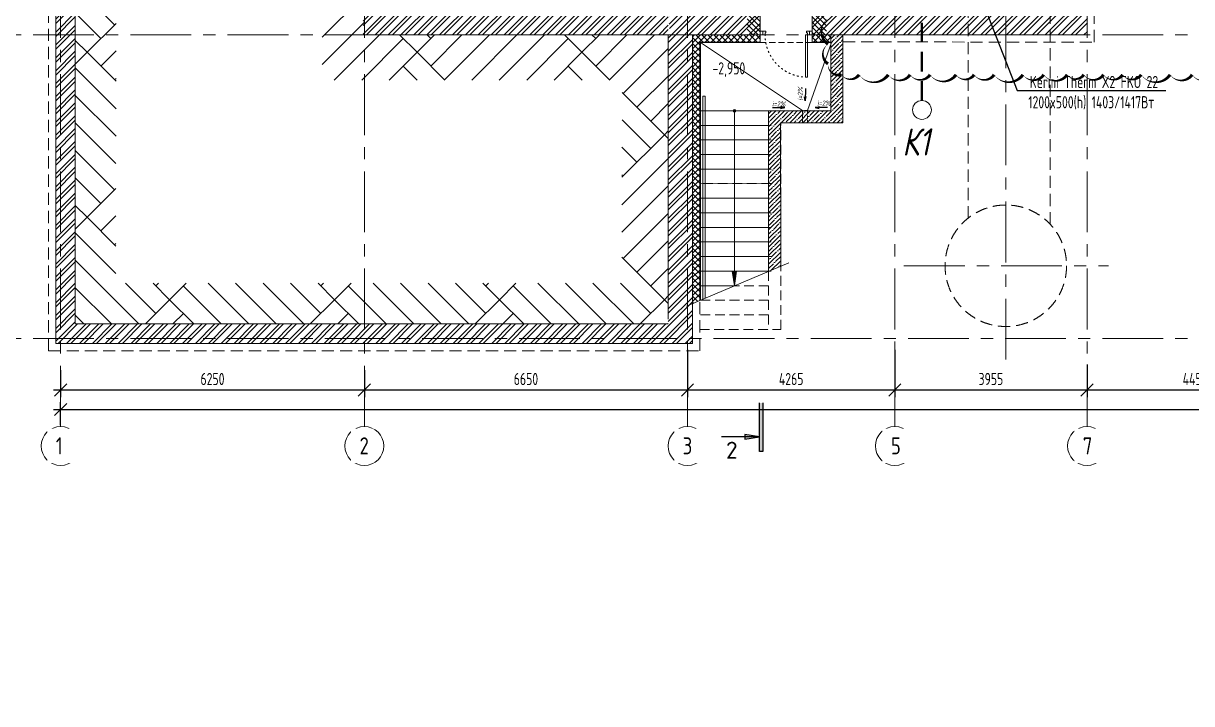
# Model space of a CAD drawing. Header units: millimetres. Extents: x -455656 to 9247092, y 0 to 412358.
# Drawn here: x -347509 to -323470, y 295349 to 309350 of the extents above; entities that cross this region are included whole.
import ezdxf
from ezdxf import colors
from ezdxf.entities.mleader import LeaderData, LeaderLine
from ezdxf.math import Vec2, Vec3

# ---------------------------------------------------------------- set-up
doc = ezdxf.new("R2010")
doc.units = ezdxf.units.MM
doc.header["$MEASUREMENT"] = 0
doc.header["$PDMODE"] = 3
doc.header["$PDSIZE"] = -4
for name, pattern in [('ACAD_ISO03W100', [30, 12, -18]), ('ADSK_Штриховая_ш2 п1', [3, 2, -1]), ('CENTER', [2, 1.25, -0.25, 0.25, -0.25]), ('HIDDEN', [6, 4, -2]), ('TRATTEGGIATA', [0.75, 0.5, -0.25])]:
    doc.linetypes.add(name, pattern=pattern)
doc.layers.get('0').update_dxf_attribs({"color": 250, "lineweight": 9})
doc.layers.get('Defpoints').update_dxf_attribs({"color": 6})
for name, color, linetype, lineweight in [('АР_Разрезы', 175, 'Continuous', 9), ('подлога', 250, 'Continuous', 9), ('Радиаторы', 250, 'Continuous', 9), ('Радиаторы текст', 250, 'Continuous', 9)]:
    doc.layers.add(name, color=color, linetype=linetype, lineweight=lineweight)
doc.layers.add('ТХ_ВК_трапы', color=5, linetype='Continuous')
doc.styles.add('ISOCPEUR', font='isocpeur.TTF', dxfattribs={"width": 0.7})
doc.styles.add('METRO-STYLE', font='isocpeur.TTF', dxfattribs={"width": 0.9, "oblique": 15})
doc.styles.add('Архитект', font='isocpeur.TTF', dxfattribs={"width": 0.8, "oblique": 8})
doc.styles.add('ГОСТ 2.304', font='isocpeur.TTF', dxfattribs={"width": 0.7})
doc.styles.add('М2', font='isocpeui.ttf', dxfattribs={"width": 0.8})
doc.dimstyles.new('СПДС', dxfattribs={"dimscale": 100, "dimtxt": 2.5, "dimasz": 2.5, "dimexe": 1.5, "dimexo": 0, "dimgap": 1, "dimtad": 1, "dimdec": 0, "dimrnd": 1, "dimtxsty": 'ГОСТ 2.304', "dimblk": 'OBLIQUE', "dimcen": 2.5, "dimdle": 1.5, "dimadec": 0, "dimazin": 2, "dimtfac": 0.75, "dimtdec": 0, "dimtmove": 1, "dimatfit": 3, "dimfxl": 1, "dimtolj": 1, "dimarcsym": 1})
pattern_1 = [(45, (0, 247657.5), (-132.58252, 132.58252), []), (45, (88.39, 247657.5), (-132.58252, 132.58252), [])]

# ---------------------------------------------------------------- blocks, each defined once
blk = doc.blocks.new('A$C60573c2e')
at = {"layer": 'АР_Разрезы', "ltscale": 100}
h = blk.add_hatch(color=5, dxfattribs=at)
h.dxf.hatch_style = 1
h.paths.add_polyline_path([(20810, -76719), (20880, -76719), (20880, -77719), (20810, -77719)])
h.paths.add_polyline_path([(20509, -77369), (20810, -77419), (20509, -77419)])
h.paths.add_polyline_path([(20509, -77419), (20810, -77419), (20509, -77469)])
at = {"layer": 'АР_Разрезы', "color": 5, "lineweight": 25, "ltscale": 100}
for p, q in [((20810, -77719), (20810, -76719)), ((20880, -76719), (20880, -77719)), ((20810, -77419), (20509, -77369)), ((20509, -77369), (20509, -77469)), ((20509, -77469), (20810, -77419)), ((20880, -77719), (20810, -77719))]:
    blk.add_line(p, q, dxfattribs=at)
at = {"layer": 'АР_Разрезы', "color": 5, "lineweight": 25, "ltscale": 100, "elevation": 0}
blk.add_lwpolyline([(20810, -77419), (20026, -77419)], dxfattribs=at)
at = {"layer": 'АР_Разрезы', "color": 5, "lineweight": 25, "ltscale": 100, "insert": (20360, -77519), "char_height": 350, "width": 583.33, "attachment_point": 3, "style": 'METRO-STYLE'}
blk.add_mtext('{\\Q0;\\W1;2}', dxfattribs=at)
blk = doc.blocks.new('*U472')
h = blk.add_hatch(color=256)
h.dxf.hatch_style = 1
edge = h.paths.add_edge_path()
edge.add_arc((0, 0), 27.6, 359.64, 719.64)
h = blk.add_hatch(color=256)
h.dxf.hatch_style = 1
h.paths.add_polyline_path([(3300, -44), (3300, 44), (3600, 0)])
blk.add_line((3600, 0), (0, 0))
blk.add_lwpolyline([(3300, 44), (3300, -44), (3600, 0), (3300, 44)])
blk.add_circle((0, 0), 27.6)
blk = doc.blocks.new('*U256')
blk.add_lwpolyline([(-100, 80), (-100, 950), (-140, 950), (-140, 80)], close=True)
for points in [[(-1070, 0), (-1070, 80), (-1015, 80), (-1015, 0), (-1070, 0)], [(-1015, 80), (-1015, 0), (-955, 0), (-955, 40), (-970, 40), (-970, 80), (-1015, 80)], [(-55, 80), (-55, 0), (-115, 0), (-115, 40), (-100, 40), (-100, 80), (-55, 80)], [(0, 0), (0, 80), (-55, 80), (-55, 0), (0, 0)]]:
    blk.add_lwpolyline(points)
at = {"linetype": 'ACAD_ISO03W100', "ltscale": 3}
blk.add_arc((-100, 80), 870, 90, 180, dxfattribs=at)
blk = doc.blocks.new('_Oblique')
at = {"color": 0, "linetype": 'ByBlock', "lineweight": -2}
blk.add_line((-0.5, -0.5), (0.5, 0.5), dxfattribs=at)
blk = doc.blocks.new('*D588')
at = {"layer": 'Defpoints', "color": 0, "lineweight": 30, "ltscale": 100, "transparency": 16777216}
for p in [(-346742, 302215), (-340492, 302215), (-340492, 301805)]:
    blk.add_point(p, dxfattribs=at)
at = {"layer": 'подлога', "color": 0, "lineweight": -2, "ltscale": 100}
for p, q in [((-346742, 302215), (-346742, 301655)), ((-340492, 302215), (-340492, 301655)), ((-346892, 301805), (-340342, 301805))]:
    blk.add_line(p, q, dxfattribs=at)
at = {"layer": 'подлога', "color": 0, "lineweight": -2, "ltscale": 100, "xscale": 250, "yscale": 250, "zscale": 250, "rotation": 180}
blk.add_blockref('_Oblique', (-346742, 301805), dxfattribs=at)
at = {"layer": 'подлога', "color": 0, "lineweight": -2, "ltscale": 100, "xscale": 250, "yscale": 250, "zscale": 250}
blk.add_blockref('_Oblique', (-340492, 301805), dxfattribs=at)
at = {"layer": 'подлога', "color": 0, "ltscale": 100, "insert": (-343617, 302030), "char_height": 250, "attachment_point": 5, "style": 'ГОСТ 2.304'}
blk.add_mtext('\\A1;6250', dxfattribs=at)
blk = doc.blocks.new('*D589')
at = {"layer": 'Defpoints', "color": 0, "lineweight": 30, "ltscale": 100, "transparency": 16777216}
for p in [(-333842, 302628), (-340492, 302215), (-333842, 301805)]:
    blk.add_point(p, dxfattribs=at)
at = {"layer": 'подлога', "color": 0, "lineweight": -2, "ltscale": 100}
for p, q in [((-333842, 302628), (-333842, 301655)), ((-340492, 302215), (-340492, 301655)), ((-340642, 301805), (-333692, 301805))]:
    blk.add_line(p, q, dxfattribs=at)
at = {"layer": 'подлога', "color": 0, "lineweight": -2, "ltscale": 100, "xscale": 250, "yscale": 250, "zscale": 250, "rotation": 180}
blk.add_blockref('_Oblique', (-340492, 301805), dxfattribs=at)
at = {"layer": 'подлога', "color": 0, "lineweight": -2, "ltscale": 100, "xscale": 250, "yscale": 250, "zscale": 250}
blk.add_blockref('_Oblique', (-333842, 301805), dxfattribs=at)
at = {"layer": 'подлога', "color": 0, "ltscale": 100, "insert": (-337167, 302030), "char_height": 250, "attachment_point": 5, "style": 'ГОСТ 2.304'}
blk.add_mtext('\\A1;6650', dxfattribs=at)
blk = doc.blocks.new('*D590')
at = {"layer": 'Defpoints', "color": 0, "lineweight": 30, "ltscale": 100, "transparency": 16777216}
for p in [(-333842, 302628), (-329577, 302628), (-329577, 301805)]:
    blk.add_point(p, dxfattribs=at)
at = {"layer": 'подлога', "color": 0, "lineweight": -2, "ltscale": 100}
for p, q in [((-333842, 302628), (-333842, 301655)), ((-329577, 302628), (-329577, 301655)), ((-333992, 301805), (-329427, 301805))]:
    blk.add_line(p, q, dxfattribs=at)
at = {"layer": 'подлога', "color": 0, "lineweight": -2, "ltscale": 100, "xscale": 250, "yscale": 250, "zscale": 250, "rotation": 180}
blk.add_blockref('_Oblique', (-333842, 301805), dxfattribs=at)
at = {"layer": 'подлога', "color": 0, "lineweight": -2, "ltscale": 100, "xscale": 250, "yscale": 250, "zscale": 250}
blk.add_blockref('_Oblique', (-329577, 301805), dxfattribs=at)
at = {"layer": 'подлога', "color": 0, "ltscale": 100, "insert": (-331710, 302030), "char_height": 250, "attachment_point": 5, "style": 'ГОСТ 2.304'}
blk.add_mtext('\\A1;4265', dxfattribs=at)
blk = doc.blocks.new('*D591')
at = {"layer": 'Defpoints', "color": 0, "lineweight": 30, "ltscale": 100, "transparency": 16777216}
for p in [(-329577, 302628), (-325622, 302328), (-325622, 301805)]:
    blk.add_point(p, dxfattribs=at)
at = {"layer": 'подлога', "color": 0, "lineweight": -2, "ltscale": 100}
for p, q in [((-329577, 302628), (-329577, 301655)), ((-325622, 302328), (-325622, 301655)), ((-329727, 301805), (-325472, 301805))]:
    blk.add_line(p, q, dxfattribs=at)
at = {"layer": 'подлога', "color": 0, "lineweight": -2, "ltscale": 100, "xscale": 250, "yscale": 250, "zscale": 250, "rotation": 180}
blk.add_blockref('_Oblique', (-329577, 301805), dxfattribs=at)
at = {"layer": 'подлога', "color": 0, "lineweight": -2, "ltscale": 100, "xscale": 250, "yscale": 250, "zscale": 250}
blk.add_blockref('_Oblique', (-325622, 301805), dxfattribs=at)
at = {"layer": 'подлога', "color": 0, "ltscale": 100, "insert": (-327600, 302030), "char_height": 250, "attachment_point": 5, "style": 'ГОСТ 2.304'}
blk.add_mtext('\\A1;3955', dxfattribs=at)
blk = doc.blocks.new('*D592')
at = {"layer": 'Defpoints', "color": 0, "lineweight": 30, "ltscale": 100, "transparency": 16777216}
for p in [(-321167, 302646), (-325622, 302328), (-321167, 301805)]:
    blk.add_point(p, dxfattribs=at)
at = {"layer": 'подлога', "color": 0, "lineweight": -2, "ltscale": 100}
for p, q in [((-321167, 302646), (-321167, 301655)), ((-325622, 302328), (-325622, 301655)), ((-325772, 301805), (-321017, 301805))]:
    blk.add_line(p, q, dxfattribs=at)
at = {"layer": 'подлога', "color": 0, "lineweight": -2, "ltscale": 100, "xscale": 250, "yscale": 250, "zscale": 250, "rotation": 180}
blk.add_blockref('_Oblique', (-325622, 301805), dxfattribs=at)
at = {"layer": 'подлога', "color": 0, "lineweight": -2, "ltscale": 100, "xscale": 250, "yscale": 250, "zscale": 250}
blk.add_blockref('_Oblique', (-321167, 301805), dxfattribs=at)
at = {"layer": 'подлога', "color": 0, "ltscale": 100, "insert": (-323395, 302030), "char_height": 250, "attachment_point": 5, "style": 'ГОСТ 2.304'}
blk.add_mtext('\\A1;4455', dxfattribs=at)
blk = doc.blocks.new('*D600')
at = {"layer": 'Defpoints', "color": 0, "lineweight": 30, "ltscale": 100, "transparency": 16777216}
for p in [(-278327, 301402), (-346742, 301077), (-278327, 301077)]:
    blk.add_point(p, dxfattribs=at)
at = {"layer": 'подлога', "color": 0, "lineweight": -2, "ltscale": 100}
for p, q in [((-346742, 301077), (-346742, 301552)), ((-278327, 301077), (-278327, 301552)), ((-346892, 301402), (-278177, 301402))]:
    blk.add_line(p, q, dxfattribs=at)
at = {"layer": 'подлога', "color": 0, "lineweight": -2, "ltscale": 100, "xscale": 250, "yscale": 250, "zscale": 250, "rotation": 180}
blk.add_blockref('_Oblique', (-346742, 301402), dxfattribs=at)
at = {"layer": 'подлога', "color": 0, "lineweight": -2, "ltscale": 100, "xscale": 250, "yscale": 250, "zscale": 250}
blk.add_blockref('_Oblique', (-278327, 301402), dxfattribs=at)
at = {"layer": 'подлога', "color": 0, "ltscale": 100, "insert": (-312535, 301628), "char_height": 250, "attachment_point": 5, "style": 'ГОСТ 2.304'}
blk.add_mtext('\\A1;68415', dxfattribs=at)
blk = doc.blocks.new('_DotSmall')
at = {"color": 0, "linetype": 'ByBlock', "const_width": 0.5}
blk.add_lwpolyline([(-0.0625, 0, 1), (0.0625, 0, 1)], format="xyb", close=True, dxfattribs=at)
blk = doc.blocks.new('A$C60eaf59b')
at = {"layer": 'ТХ_ВК_трапы', "ltscale": 100}
for p, q in [((7, -37), (-7, 37)), ((-7, 37), (7, -37)), ((11, 182), (7, -37)), ((7, -37), (24, 38))]:
    blk.add_line(p, q, dxfattribs=at)

msp = doc.modelspace()

# ---------------------------------------------------------------- hatches: boundary and pattern name
at = {"layer": 'подлога', "ltscale": 100}
h = msp.add_hatch(dxfattribs=at)
h.set_pattern_fill('ANSI32', color=256, scale=500)
h.set_pattern_definition(pattern_1)
h.paths.add_polyline_path([(-339853.3, 329708), (-330106.8, 329709), (-330106.8, 328626.7), (-329468.3, 328626.5), (-329468.3, 330343.2), (-329576.8, 330343.2), (-329971.8, 330343.3), (-340493.3, 330343.2), (-340493.3, 312473.2), (-346842, 312473.2), (-346842, 302763.2), (-333741.7, 302763.2), (-333741.7, 309113.2), (-332347.9, 309113.2), (-332347.9, 309751.5), (-334239.8, 309751.5), (-334239.8, 303164), (-346441.8, 303164), (-346441.1, 312072.5), (-340492.6, 312072.5), (-340517.6, 309113.2), (-334214, 309113.2), (-334225.3, 309752.2), (-339853.3, 309752.2), (-339853.4, 312562.1)])
h = msp.add_hatch(dxfattribs=at)
h.set_pattern_fill('ANSI32', color=256, scale=500)
h.set_pattern_definition(pattern_1)
h.paths.add_polyline_path([(-325621.9, 320034), (-326262.9, 320034), (-326262.2, 318653.2), (-325615.6, 318653.2), (-325615.6, 319172.3), (-325621.2, 319172.3)])
h.paths.add_polyline_path([(-325615.6, 318653.2), (-326256.7, 318653.2), (-326255.1, 309751.5), (-331276, 309751.2), (-331277.6, 309112.9), (-325615.6, 309113.2)])
h.paths.add_polyline_path([(-321160.6, 319051.6), (-325615.6, 319051.6), (-325615.6, 318653.2), (-321166.3, 318543.2)])
h.paths.add_polyline_path([(-321166.3, 318543.2), (-325615.6, 318653.2), (-325615.6, 309134), (-325615.6, 314303.2), (-299206.8, 314303.2), (-299194.3, 314703.2), (-325615.6, 314703.2), (-325621.8, 318543.2), (-321160.6, 318543.2)])
h.paths.add_polyline_path([(-295715.3, 319051.4), (-314071.8, 319051.5), (-317825.5, 319051.6), (-317828.5, 319903.4), (-318274.1, 319903.4), (-318274.1, 319051.6), (-321160.6, 319051.6), (-321166.3, 318543.2), (-295715.3, 318653.2)])
h.paths.add_polyline_path([(-318274.1, 319051.6), (-317841.8, 319051.6)], flags=16)
h.paths.add_polyline_path([(-295715.3, 318656.5), (-321166.3, 318543.2), (-295715.3, 318548.5)], flags=17)
at = {"layer": 'подлога', "ltscale": 100, "transparency": 33554559}
h = msp.add_hatch(dxfattribs=at)
h.set_pattern_fill('AR-PARQ1', color=256, scale=200, angle=45, style=0)
h.set_pattern_definition([(135, (0.2, 247657.5), (-3394.113, 0), [2400, -2400]), (135, (283, 247940.3), (-3394.113, 0), [2400, -2400]), (135, (565.9, 248223.2), (-3394.113, 0), [2400, -2400]), (135, (848.7, 248506), (-3394.113, 0), [2400, -2400]), (135, (1131.6, 248788.9), (-3394.113, 0), [2400, -2400]), (135, (1414.4, 249071.7), (-3394.113, 0), [2400, -2400]), (135, (1697.2, 249354.6), (-3394.113, 0), [2400, -2400]), (45, (-1696.9, 249354.6), (3394.113, 0), [2400, -2400]), (45, (-1979.7, 249637.4), (3394.113, 0), [2400, -2400]), (45, (-2262.6, 249920.2), (3394.113, 0), [2400, -2400]), (45, (-2545.4, 250203), (3394.113, 0), [2400, -2400]), (45, (-2828.2, 250486), (3394.113, 0), [2400, -2400]), (45, (-3111, 250768.8), (3394.113, 0), [2400, -2400]), (45, (-3394, 251051.6), (3394.113, 0), [2400, -2400])])
h.paths.add_polyline_path([(-335193, 304002), (-345603.8, 304002), (-345600.6, 311279.9), (-341357.6, 311279.9), (-341357.6, 308183.3), (-335189.8, 308183.3)], flags=16)
h.paths.add_polyline_path([(-334239.8, 303164), (-346441.8, 303164), (-346441.8, 312072.5), (-340493.3, 312072.5), (-340493.3, 309113.2), (-334239.8, 309113.2)])
at = {"layer": 'подлога', "ltscale": 100}
h = msp.add_hatch(dxfattribs=at)
h.set_pattern_fill('ANSI31', color=1, scale=600, angle=-90)
h.set_pattern_definition([(315, (-241966.475, 1156735.54), (53.0330086, 53.0330086), [])])
h.paths.add_polyline_path([(-331276.8, 309112.9), (-331276.8, 309752.2), (-330985.3, 309752.2), (-330985.3, 309112.9)])
h.paths.add_polyline_path([(-332613.7, 309112.9), (-332613.7, 309752.2), (-332347.9, 309752.2), (-332347.9, 309112.9)])
h = msp.add_hatch(dxfattribs=at)
h.set_pattern_fill('ANSI37', color=256, scale=700)
h.set_pattern_definition([(45, (-14549.87, 226589.5), (-61.871843, 61.871843), []), (135, (-14549.87, 226589.5), (-61.871843, -61.871843), [])])
h.paths.add_polyline_path([(-332347.9, 308962.9), (-332347.9, 309112.9), (-332391.8, 309112.5), (-333741.8, 309113.1), (-333738.3, 303570), (-333588.3, 303660), (-333586.8, 308962.9), (-332348.1, 308962.9)])
h = msp.add_hatch(dxfattribs=at)
h.set_pattern_fill('ANSI35', color=256, scale=500)
h.set_pattern_definition([(45, (0, 247657.5), (-88.388348, 88.388348), []), (45, (88.39, 247657.5), (-88.388348, 88.388348), [156.25, -31.25, 0, -31.25])])
h.paths.add_polyline_path([(-332174.1, 304243.5), (-331925.6, 304348.3), (-331924.8, 307302.8), (-330644.8, 307302.8), (-330645.5, 309112.9), (-330895.5, 309112.9), (-330894.8, 307552.9), (-332174.8, 307552.9)])
h = msp.add_hatch(dxfattribs=at)
h.set_pattern_fill('ANSI37', color=256, scale=700)
h.set_pattern_definition([(45, (-14549.69, 226834.29), (-61.871843, 61.871843), []), (135, (-14549.69, 226834.29), (-61.871843, -61.871843), [])])
h.paths.add_polyline_path([(-330895.3, 309112.9), (-331276.8, 309112.9), (-331276.8, 308962.9), (-330895.2, 308962.9)])

# ---------------------------------------------------------------- linework, layer by layer
at = {"layer": 'подлога', "linetype": 'CENTER', "ltscale": 1000}
for p, q in [((-329577, 301051.9), (-329577, 335359.4)), ((-325622, 301051.9), (-325622, 335359.4)), ((-340492, 301051.9), (-340492, 334935.8)), ((-333842, 301051.9), (-333842, 330434.4)), ((-346742, 301051.9), (-346742, 315530)), ((-327293.7, 302430.5), (-327293.7, 310758.8)), ((-359305.8, 309113.2), (-289924.6, 309113.2)), ((-329388.2, 304357.5), (-325178.7, 304357.5)), ((-359305.8, 302863.2), (-275708.6, 302863.2))]:
    msp.add_line(p, q, dxfattribs=at)
at = {"layer": 'подлога', "linetype": 'TRATTEGGIATA', "ltscale": 500}
for p, q in [((-325472, 308963.2), (-325472, 314153.2)), ((-346992, 302613.2), (-346992, 312623.2)), ((-328071, 305339.1), (-328071, 309847.8)), ((-326378.4, 305212.8), (-326378.4, 309827.8)), ((-330645.2, 308968.4), (-325472, 308963.2)), ((-333591.7, 302613.2), (-333591.7, 303645.2)), ((-346992, 302613.2), (-333591.7, 302613.2))]:
    msp.add_line(p, q, dxfattribs=at)
at = {"layer": 'подлога', "ltscale": 100}
for p, q in [((-346842, 302763.2), (-346842, 312473.2)), ((-332347.9, 309112.9), (-332347.9, 309751.2)), ((-331276.8, 309751.2), (-331276.8, 309112.9)), ((-334329.8, 309113.1), (-332347.9, 309112.9)), ((-333741.7, 302763.2), (-333741.8, 309113.2)), ((-333586.8, 303647.3), (-333586.7, 308962.9)), ((-333586.7, 308962.9), (-332347.9, 308962.9)), ((-333576.8, 303651.5), (-333576.7, 308952.9)), ((-333576.7, 308952.9), (-332347.9, 308952.9)), ((-332347.9, 308952.9), (-332347.9, 309112.9)), ((-331276.8, 309112.9), (-327492.9, 309113.2)), ((-331276.8, 308952.9), (-331276.8, 309112.9)), ((-331276.8, 308962.9), (-330895.3, 308962.9)), ((-331276.8, 308952.9), (-330895.3, 308952.9)), ((-330894.1, 307552.9), (-330895.3, 309112.9)), ((-330644.1, 307302.8), (-330645.3, 309112.9)), ((-332177.2, 307550), (-332177.2, 304243.5, 0)), ((-330897.1, 307550), (-332177.1, 307550)), ((-330644.8, 307302.8), (-331927.1, 307302.8)), ((-331925.6, 304348.3), (-331927.1, 307302.8)), ((-331925.5, 304651.1), (-331927.1, 307302.8)), ((-330644.8, 307302.8), (-331924.8, 307302.8)), ((-346842, 302763.2), (-333741.6, 302763.2))]:
    msp.add_line(p, q, dxfattribs=at)
at = {"layer": 'подлога', "color": 251, "linetype": 'HIDDEN', "lineweight": 50, "ltscale": 100}
msp.add_line((-329019, 311761.6), (-329019, 307567.2), dxfattribs=at)
at = {"layer": 'подлога', "linetype": 'TRATTEGGIATA', "lineweight": 13, "ltscale": 250}
msp.add_line((-332346.8, 308952.9), (-331276.8, 308952.9), dxfattribs=at)
at = {"layer": 'подлога', "linetype": 'ADSK_Штриховая_ш2 п1', "ltscale": 100}
for p, q in [((-332175.9, 307550.3, 0), (-332175.8, 303050.3, 0)), ((-331925.8, 303050.3, 0), (-331925.8, 307300.4, 0)), ((-332120.2, 306650.4), (-333518.6, 306650.4)), ((-332120.2, 306350.4), (-333518.6, 306350.4)), ((-332120.2, 306050.4), (-333518.6, 306050.4)), ((-332120.2, 305750.4), (-333518.6, 305750.4)), ((-332120.2, 305450.4), (-333518.6, 305450.4)), ((-332120.2, 305150.4), (-333518.6, 305150.4)), ((-332120.2, 304850.4), (-333518.6, 304850.4)), ((-332120.2, 304550.4), (-333518.6, 304550.4)), ((-332120.2, 304250.4), (-333518.6, 304250.4)), ((-332175.8, 303950.4, 0), (-333518.6, 303950.4)), ((-332175.8, 303650.4, 0), (-333586.8, 303650.4)), ((-332175.8, 303350.4, 0), (-333591.7, 303350.3)), ((-333591.7, 303050.4), (-331925.8, 303050.4, 0))]:
    msp.add_line(p, q, dxfattribs=at)
at = {"layer": 'подлога', "color": 18, "ltscale": 100, "true_color": 0x000000}
for p, q in [((-332175.4, 307250), (-333575.5, 307250)), ((-332175.2, 306950), (-333575.5, 306950)), ((-332175.1, 306650), (-333575.5, 306650)), ((-332175, 306350), (-333575.5, 306350)), ((-332174.8, 306050.7), (-333575.5, 306050)), ((-332174.7, 305750), (-333575.5, 305750)), ((-332174.6, 305450), (-333575.5, 305450)), ((-332174.4, 305150), (-333575.5, 305150)), ((-332174.3, 304850), (-333575.5, 304850)), ((-331756.4, 304419.7), (-333865.6, 303529.6)), ((-332174.2, 304550), (-333575.5, 304550))]:
    msp.add_line(p, q, dxfattribs=at)
at = {"layer": 'подлога', "ltscale": 100}
for points in [[(-327492.9, 309113.2), (-325621.8, 309113.2), (-325621.8, 314703.2), (-325621.8, 314703.2)], [(-334239.8, 303164), (-346441.8, 303164), (-346441.8, 312072.5), (-340491.8, 312072.5), (-340491.8, 309113.2), (-334239.8, 309113.2), (-334239.8, 303264)], [(-332175.5, 307550), (-333575.5, 307550)], [(-332174, 304250), (-333575.5, 304250)], [(-332869.4, 303950), (-333575.5, 303950)]]:
    msp.add_lwpolyline(points, dxfattribs=at)
at = {"layer": 'подлога', "color": 157, "ltscale": 150, "true_color": 0x465c7c}
for points in [[(-331476.3, 307552.9), (-333576.7, 308952.9)], [(-331376.3, 307552.9), (-330878.2, 308952.9)]]:
    msp.add_lwpolyline(points, dxfattribs=at)
at = {"layer": 'подлога', "color": 18, "ltscale": 100, "true_color": 0x000000}
msp.add_lwpolyline([(-333528.7, 303673.9), (-333528.7, 307850.5), (-333477.4, 307850.5), (-333477.4, 303695.6)], dxfattribs=at)
at = {"layer": 'подлога', "linetype": 'ADSK_Штриховая_ш2 п1', "ltscale": 100}
for points in [[(-332120.2, 307550.4), (-333518.6, 307550.4)], [(-332120.2, 307250.4), (-333518.6, 307250.4)], [(-332120.2, 306950.4), (-332120.2, 306950.4), (-333518.6, 306950.4)]]:
    msp.add_lwpolyline(points, dxfattribs=at)
at = {"layer": 'подлога', "color": 18, "linetype": 'ADSK_Штриховая_ш2 п1', "ltscale": 30, "true_color": 0x000000, "elevation": 0.5}
msp.add_lwpolyline([(-331476.3, 307303), (-331376.3, 307303), (-331376.3, 307552.9), (-331476.3, 307552.9)], close=True, dxfattribs=at)
at = {"layer": 'подлога', "ltscale": 100}
msp.add_circle((-329019, 307567.2), 193.6, dxfattribs=at)
at = {"layer": 'подлога', "linetype": 'TRATTEGGIATA', "ltscale": 500}
msp.add_circle((-327293, 304360.8), 1250, dxfattribs=at)
at = {"layer": 'подлога', "ltscale": 0.5}
for centre in [(-346742, 300651.9), (-340492, 300651.9), (-333842, 300651.9), (-329577, 300651.9), (-325622, 300651.9)]:
    msp.add_circle(centre, 400, dxfattribs=at)
at = {"layer": 'Радиаторы', "color": 1, "lineweight": 30}
msp.add_lwpolyline([(-330952.3, 309446.5, 0, 66.7, 0.5205671), (-330952.3, 308920.4, 0, 66.7, 0.5205671), (-330952.3, 308515.7, 0, 66.7, 0.5205671), (-330674.3, 308292.5, 0, 66.7, 0.5205671), (-330312.7, 308292.5, 0, 66.7, 0.5205671), (-329712.5, 308292.5, 0, 66.7, 0.5205671), (-329262, 308292.5, 0, 66.7, 0.5205671), (-328851, 308292.5, 0, 66.7, 0.5205671), (-328317.7, 308292.5, 0, 66.7, 0.5205671), (-327944.7, 308292.5, 0, 66.7, 0.5205671), (-327533.2, 308292.5, 0, 66.7, 0.5205671), (-326941.8, 308292.5, 0, 66.7, 0.5205671), (-326511.2, 308292.5, 0, 66.7, 0.5205671), (-326030.2, 308292.5, 0, 66.7, 0.5205671), (-325687.8, 308292.5, 0, 66.7, 0.5205671), (-325283.1, 308292.5, 0, 66.7, 0.5205671), (-324889.2, 308292.5, 0, 66.7, 0.5205671), (-324506.4, 308292.5, 0, 66.7, 0.5205671), (-323912.9, 308292.5, 0, 66.7, 0.5205671), (-323458.8, 308292.5, 0, 66.7, 0.5205671), (-322971.9, 308292.5, 0, 66.7, 0.5205671)], format="xyseb", dxfattribs=at)

# ---------------------------------------------------------------- block references
at = {"layer": 'подлога', "color": 31, "ltscale": 100, "true_color": 0xfecc66}
msp.add_blockref('A$C60573c2e', (-353172.1, 378258.2), dxfattribs=at)
at = {"layer": 'подлога', "xscale": -1, "rotation": 180}
msp.add_blockref('*U256', (-331276.8, 309191.3), dxfattribs=at)
at = {"layer": 'подлога', "ltscale": 75, "rotation": 270}
msp.add_blockref('*U472', (-332878, 307550), dxfattribs=at)
at = {"layer": 'подлога', "lineweight": 13, "ltscale": 500, "xscale": 1.152508263170328, "yscale": 1.152508263170328, "zscale": 1.152508263170328, "rotation": 90}
msp.add_blockref('A$C60eaf59b', (-331884, 307607.5, -0.4), dxfattribs=at)

# ---------------------------------------------------------------- texts
at = {"layer": 'подлога', "ltscale": 10, "style": 'М2', "width": 0.8}
msp.add_text('К1', height=560, dxfattribs=at).set_placement((-329423.5, 306629.5))

# ---------------------------------------------------------------- dimensions: what is measured, and where the dimension line sits
at = {"layer": 'подлога', "ltscale": 100}
for base, p1, p2, picture, middle in [((-333842, 301804.6), (-340492, 302214.5), (-333842, 302628.4), '*D589', (-337167, 302029.6)), ((-329577, 301804.6), (-333842, 302628.4), (-329577, 302628.4), '*D590', (-331709.5, 302029.6)), ((-325622, 301804.6), (-329577, 302628.4), (-325622, 302327.6), '*D591', (-327599.5, 302029.6)), ((-321167, 301804.6), (-325622, 302327.6), (-321167, 302646.4), '*D592', (-323394.5, 302029.6)), ((-340492, 301804.6), (-346742, 302214.5), (-340492, 302214.5), '*D588', (-343617, 302029.6))]:
    dim = msp.add_linear_dim(base=base, p1=p1, p2=p2, dimstyle='СПДС', dxfattribs=at)
    dim.commit()
    dim.dimension.update_dxf_attribs({"geometry": picture, "text_midpoint": middle})

# ---------------------------------------------------------------- leaders
at = {"layer": 'Радиаторы текст'}
ml = msp.add_multileader_mtext('Standard', dxfattribs=at)
ml.set_content('\\A1; Kermi Therm X2 FKO 22\\P1200x500(h) 1403/1417Вт', color=256, style='ISOCPEUR')
ml.set_leader_properties()
ml.build(insert=Vec2(0, 0))
ml.multileader.update_dxf_attribs({"text_left_attachment_type": 6, "text_right_attachment_type": 6, "dogleg_length": 100, "arrow_head_size": 250})
ctx = ml.context
ctx.base_point, ctx.char_height, ctx.arrow_head_size, ctx.landing_gap_size, ctx.plane_origin = Vec3(-326890.5, 307968), 250, 250, 25, Vec3(-355685.6, 301147.5)
ctx.left_attachment, ctx.right_attachment, ctx.text_align_type = 6, 6, 1
notes = []
notes.append((ctx, [(1, (1, 1, 0), (-327061, 307968), (1, 0), 170.5, [(1, [(-327801.5, 309869.5)], 0, [])])]))
ctx.mtext.insert, ctx.mtext.width, ctx.mtext.alignment, ctx.mtext.flow_direction = Vec3(-325535.5, 308268), 3771.606, 2, 5
for ctx, leaders in notes:
    for number, flags, end, landing, length, lines in leaders:
        leader = LeaderData()
        leader.index, (leader.has_last_leader_line, leader.has_dogleg_vector, leader.attachment_direction) = number, flags
        leader.last_leader_point, leader.dogleg_vector, leader.dogleg_length = Vec3(end), Vec3(landing), length
        for number, points, colour, breaks in lines:
            line = LeaderLine()
            line.index, line.vertices, line.color, line.breaks = number, Vec3.list(points), colors.encode_raw_color(colour), breaks
            leader.lines.append(line)
        ctx.leaders.append(leader)

# ---------------------------------------------------------------- next in the draw order: texts
at = {"layer": 'подлога', "char_height": 350, "attachment_point": 1, "line_spacing_factor": 1.149209, "style": 'ГОСТ 2.304', "bg_fill": 2}
for s, insert in [('{\\W0.8;1}', (-346841.8, 300829.7)), ('{\\W0.8;3}', (-333941.8, 300829.7)), ('{\\W0.8;5}', (-329657.4, 300829.7)), ('{\\W0.8;7}', (-325708.7, 300829.7))]:
    msp.add_mtext(s, dxfattribs=dict(at, insert=insert))
at = {"layer": 'подлога', "insert": (-340591.8, 300829.7), "char_height": 350, "width": 114.629, "attachment_point": 1, "line_spacing_factor": 1.149209, "style": 'ГОСТ 2.304', "bg_fill": 2}
msp.add_mtext('{\\W0.8;2}', dxfattribs=at)

# ---------------------------------------------------------------- next in the draw order: block references
at = {"layer": 'подлога', "color": 31, "ltscale": 100, "true_color": 0xfecc66}
msp.add_blockref('A$C60573c2e', (-353172.1, 378258.2), dxfattribs=at)

# ---------------------------------------------------------------- next in the draw order: dimensions: what is measured, and where the dimension line sits
at = {"layer": 'подлога', "ltscale": 100}
dim = msp.add_linear_dim(base=(-278327, 301402.5), p1=(-346742, 301076.9), p2=(-278327, 301076.9), dimstyle='СПДС', dxfattribs=at)
dim.commit()
dim.dimension.update_dxf_attribs({"geometry": '*D600', "text_midpoint": (-312534.5, 301627.5)})

# ---------------------------------------------------------------- next in the draw order: leaders
at = {"layer": 'подлога'}
ml = msp.add_multileader_mtext('Standard', dxfattribs=at)
ml.set_content('{\\W0.8;-2,250}', color=256, style='ISOCPEUR')
ml.set_leader_properties(color=256, linetype='Continuous', lineweight=-1)
ml.set_arrow_properties(name='DOTSMALL')
ml.build(insert=Vec2(0, 0))
ml.multileader.update_dxf_attribs({"has_text_frame": 1, "text_left_attachment_type": 4, "text_right_attachment_type": 4, "dogleg_length": 100, "arrow_head_size": 180})
ctx = ml.context
ctx.base_point, ctx.char_height, ctx.arrow_head_size, ctx.landing_gap_size, ctx.plane_origin = Vec3(-336127.5, 364643.4, 0), 250, 180, 50, Vec3(-337174, 363586.3, 0)
ctx.left_attachment, ctx.right_attachment = 4, 4
notes = []
notes.append((ctx, [(0, (0, 0, 0), (0, 0), (1, 0), 1, [])]))
ctx.mtext.insert, ctx.mtext.width, ctx.mtext.defined_height, ctx.mtext.line_spacing_style, ctx.mtext.flow_direction = Vec3(-336077.5, 364976.7, 0), 769.989, 343.9, 2, 5
ml = msp.add_multileader_mtext('Standard', dxfattribs=at)
ml.set_content('{\\W0.8;-2,250}', color=256, style='ISOCPEUR')
ml.set_leader_properties(color=256, linetype='Continuous', lineweight=-1)
ml.set_arrow_properties(name='DOTSMALL')
ml.build(insert=Vec2(0, 0))
ml.multileader.update_dxf_attribs({"has_text_frame": 1, "text_left_attachment_type": 4, "text_right_attachment_type": 4, "dogleg_length": 100, "arrow_head_size": 180})
ctx = ml.context
ctx.base_point, ctx.char_height, ctx.arrow_head_size, ctx.landing_gap_size, ctx.plane_origin = Vec3(-331840.2, 351044.4), 250, 180, 50, Vec3(-332043.6, 349766.3)
ctx.left_attachment, ctx.right_attachment = 4, 4
notes.append((ctx, [(0, (0, 0, 0), (0, 0), (1, 0), 1, [])]))
ctx.mtext.insert, ctx.mtext.width, ctx.mtext.defined_height, ctx.mtext.line_spacing_style, ctx.mtext.flow_direction = Vec3(-331790.2, 351377.7), 769.989, 343.9, 2, 5
ml = msp.add_multileader_mtext('Standard', dxfattribs=at)
ml.set_content('{\\W0.8;-2,500}', color=256, style='ISOCPEUR')
ml.set_leader_properties(color=256, linetype='Continuous', lineweight=-1)
ml.set_arrow_properties(name='DOTSMALL')
ml.build(insert=Vec2(0, 0))
ml.multileader.update_dxf_attribs({"has_text_frame": 1, "text_left_attachment_type": 4, "text_right_attachment_type": 4, "dogleg_length": 100, "arrow_head_size": 180})
ctx = ml.context
ctx.base_point, ctx.char_height, ctx.arrow_head_size, ctx.landing_gap_size, ctx.plane_origin = Vec3(-348917.1, 349825.3), 250, 180, 50, Vec3(-348638.6, 349258.8)
ctx.left_attachment, ctx.right_attachment = 4, 4
notes.append((ctx, [(0, (0, 0, 0), (0, 0), (1, 0), 1, [])]))
ctx.mtext.insert, ctx.mtext.width, ctx.mtext.line_spacing_style, ctx.mtext.flow_direction = Vec3(-348867.1, 350158.6), 749.69, 2, 5
ml = msp.add_multileader_mtext('Standard', dxfattribs=at)
ml.set_content('{\\W0.8;-2,400}', color=256, style='ISOCPEUR')
ml.set_leader_properties(color=256, linetype='Continuous', lineweight=-1)
ml.set_arrow_properties(name='DOTSMALL')
ml.build(insert=Vec2(0, 0))
ml.multileader.update_dxf_attribs({"has_text_frame": 1, "text_left_attachment_type": 4, "text_right_attachment_type": 4, "dogleg_length": 100, "arrow_head_size": 180})
ctx = ml.context
ctx.base_point, ctx.char_height, ctx.arrow_head_size, ctx.landing_gap_size, ctx.plane_origin = Vec3(-345559.6, 349591.1), 250, 180, 50, Vec3(-345641, 348313)
ctx.left_attachment, ctx.right_attachment = 4, 4
notes.append((ctx, [(0, (0, 0, 0), (0, 0), (1, 0), 1, [])]))
ctx.mtext.insert, ctx.mtext.width, ctx.mtext.defined_height, ctx.mtext.line_spacing_style, ctx.mtext.flow_direction = Vec3(-345509.6, 349924.4), 769.989, 343.9, 2, 5
ml = msp.add_multileader_mtext('Standard', dxfattribs=at)
ml.set_content('{\\W0.8;-2,550}', color=256, style='ISOCPEUR')
ml.set_leader_properties(color=256, linetype='Continuous', lineweight=-1)
ml.set_arrow_properties(name='DOTSMALL')
ml.build(insert=Vec2(0, 0))
ml.multileader.update_dxf_attribs({"has_text_frame": 1, "text_left_attachment_type": 4, "text_right_attachment_type": 4, "dogleg_length": 100, "arrow_head_size": 180})
ctx = ml.context
ctx.base_point, ctx.char_height, ctx.arrow_head_size, ctx.landing_gap_size, ctx.plane_origin = Vec3(-342033.3, 340025.6), 250, 180, 50, Vec3(-342114.6, 338758)
ctx.left_attachment, ctx.right_attachment = 4, 4
notes.append((ctx, [(0, (0, 0, 0), (0, 0), (1, 0), 1, [])]))
ctx.mtext.insert, ctx.mtext.width, ctx.mtext.line_spacing_style, ctx.mtext.flow_direction = Vec3(-341983.3, 340358.9), 852.697, 2, 5
ml = msp.add_multileader_mtext('Standard', dxfattribs=at)
ml.set_content('{\\W0.8;-2,250}', color=256, style='ISOCPEUR')
ml.set_leader_properties(color=256, linetype='Continuous', lineweight=-1)
ml.set_arrow_properties(name='DOTSMALL')
ml.build(insert=Vec2(0, 0))
ml.multileader.update_dxf_attribs({"has_text_frame": 1, "text_left_attachment_type": 4, "text_right_attachment_type": 4, "dogleg_length": 100, "arrow_head_size": 180})
ctx = ml.context
ctx.base_point, ctx.char_height, ctx.arrow_head_size, ctx.landing_gap_size, ctx.plane_origin = Vec3(-334177.8, 335600.2), 250, 180, 50, Vec3(-333125.1, 333945)
ctx.left_attachment, ctx.right_attachment = 4, 4
notes.append((ctx, [(0, (0, 0, 0), (0, 0), (1, 0), 1, [])]))
ctx.mtext.insert, ctx.mtext.width, ctx.mtext.line_spacing_style, ctx.mtext.flow_direction = Vec3(-334127.8, 335933.6), 852.697, 2, 5
ml = msp.add_multileader_mtext('Standard', dxfattribs=at)
ml.set_content('{\\W0.8;-2,850}', color=256, style='ISOCPEUR')
ml.set_leader_properties(color=256, linetype='Continuous', lineweight=-1)
ml.set_arrow_properties(name='DOTSMALL')
ml.build(insert=Vec2(0, 0))
ml.multileader.update_dxf_attribs({"has_text_frame": 1, "text_left_attachment_type": 4, "text_right_attachment_type": 4, "dogleg_length": 100, "arrow_head_size": 180})
ctx = ml.context
ctx.base_point, ctx.char_height, ctx.arrow_head_size, ctx.landing_gap_size, ctx.plane_origin = Vec3(-332579.2, 311282.7), 250, 180, 50, Vec3(-332660.6, 310348.4)
ctx.left_attachment, ctx.right_attachment = 4, 4
notes.append((ctx, [(0, (0, 0, 0), (0, 0), (1, 0), 1, [])]))
ctx.mtext.insert, ctx.mtext.width, ctx.mtext.defined_height, ctx.mtext.line_spacing_style, ctx.mtext.flow_direction = Vec3(-332529.2, 311616), 769.989, 343.9, 2, 5
ml = msp.add_multileader_mtext('Standard', dxfattribs=at)
ml.set_content('-2,950', color=256, style='ISOCPEUR')
ml.set_leader_properties(color=256, linetype='Continuous', lineweight=-1)
ml.set_arrow_properties(name='DOTSMALL')
ml.build(insert=Vec2(0, 0))
ml.multileader.update_dxf_attribs({"has_text_frame": 1, "text_left_attachment_type": 4, "text_right_attachment_type": 4, "dogleg_length": 100, "arrow_head_size": 180})
ctx = ml.context
ctx.base_point, ctx.char_height, ctx.arrow_head_size, ctx.landing_gap_size, ctx.plane_origin = Vec3(-333379.4, 308216.4), 250, 180, 50, Vec3(-332437.8, 306862.8)
ctx.left_attachment, ctx.right_attachment = 4, 4
notes.append((ctx, [(0, (0, 0, 0), (0, 0), (1, 0), 1, [])]))
ctx.mtext.insert, ctx.mtext.width, ctx.mtext.defined_height, ctx.mtext.line_spacing_style, ctx.mtext.flow_direction = Vec3(-333329.4, 308549.8), 599.198, 407.5, 2, 5
for ctx, leaders in notes:
    for number, flags, end, landing, length, lines in leaders:
        leader = LeaderData()
        leader.index, (leader.has_last_leader_line, leader.has_dogleg_vector, leader.attachment_direction) = number, flags
        leader.last_leader_point, leader.dogleg_vector, leader.dogleg_length = Vec3(end), Vec3(landing), length
        for number, points, colour, breaks in lines:
            line = LeaderLine()
            line.index, line.vertices, line.color, line.breaks = number, Vec3.list(points), colors.encode_raw_color(colour), breaks
            leader.lines.append(line)
        ctx.leaders.append(leader)

# ---------------------------------------------------------------- next in the draw order: texts
at = {"layer": 'подлога', "color": 157, "ltscale": 150, "true_color": 0x465c7c, "char_height": 103.56, "width": 0.69, "attachment_point": 8, "style": 'Архитект', "bg_fill": 3, "box_fill_scale": 1, "bg_fill_color": 1, "bg_fill_transparency": 0}
for insert, rotation in [((-331470, 307902.5, -0.3), 89.98394), ((-331962, 307639.1, -0.4), 359.98394), ((-331034, 307656.1, -0.4), 359.98394)]:
    msp.add_mtext('i=2%', dxfattribs=dict(at, insert=insert, rotation=rotation))

# ---------------------------------------------------------------- next in the draw order: block references
at = {"layer": 'подлога', "lineweight": 13, "ltscale": 500, "xscale": 1.152508263170328, "yscale": 1.152508263170328, "zscale": 1.152508263170328}
msp.add_blockref('A$C60eaf59b', (-331428.5, 307798), dxfattribs=at)
at = {"layer": 'подлога', "lineweight": 13, "ltscale": 500, "xscale": -1.152508263170328, "yscale": 1.152508263170328, "zscale": 1.152508263170328, "rotation": 270}
msp.add_blockref('A$C60eaf59b', (-331174, 307607.5, -0.4), dxfattribs=at)

doc.saveas('drawing.dxf')
